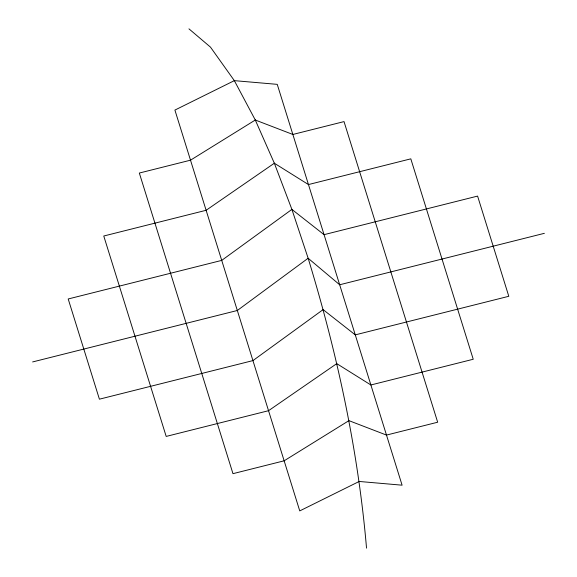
<?xml version="1.0" encoding="UTF-8"?>
<svg xmlns="http://www.w3.org/2000/svg" width="577" height="577" viewBox="0 0 577 577"><rect width="100%" height="100%" fill="white"/><g stroke="black" fill="none" stroke-linecap="round" stroke-linejoin="round"><path stroke-width="0.87" d="M32.629 361.938L237.327 310.491L308.14 258.244L291.897 209.408L274.342 163.219L255.294 120.023L234.341 80.643L210.468 47.119L188.953 28.85M544.371 233.324L339.673 284.771L308.14 258.244C337.004 352.662 358.101 449.678 366.532 548.15M291.897 209.408L221.719 260.393L68.201 298.973L99.41 399.183L252.935 360.596L323.113 309.618L355.281 334.876L508.799 296.289L477.59 196.086L324.065 234.666L291.897 209.408M274.342 163.219L206.112 210.288L103.766 236.007L166.19 436.421L268.536 410.701L336.766 363.633L370.888 384.982L473.234 359.255L410.81 158.841L308.464 184.568L274.342 163.219M255.294 120.023L190.511 160.182L139.331 173.042L232.971 473.667L284.144 460.807L348.934 420.64L386.489 435.08L437.669 422.22L344.029 121.603L292.856 134.463L255.294 120.023M234.341 80.643L174.903 110.077L299.752 510.905L359.19 481.463L402.097 485.185L277.248 84.357L234.341 80.643"/></g></svg>
